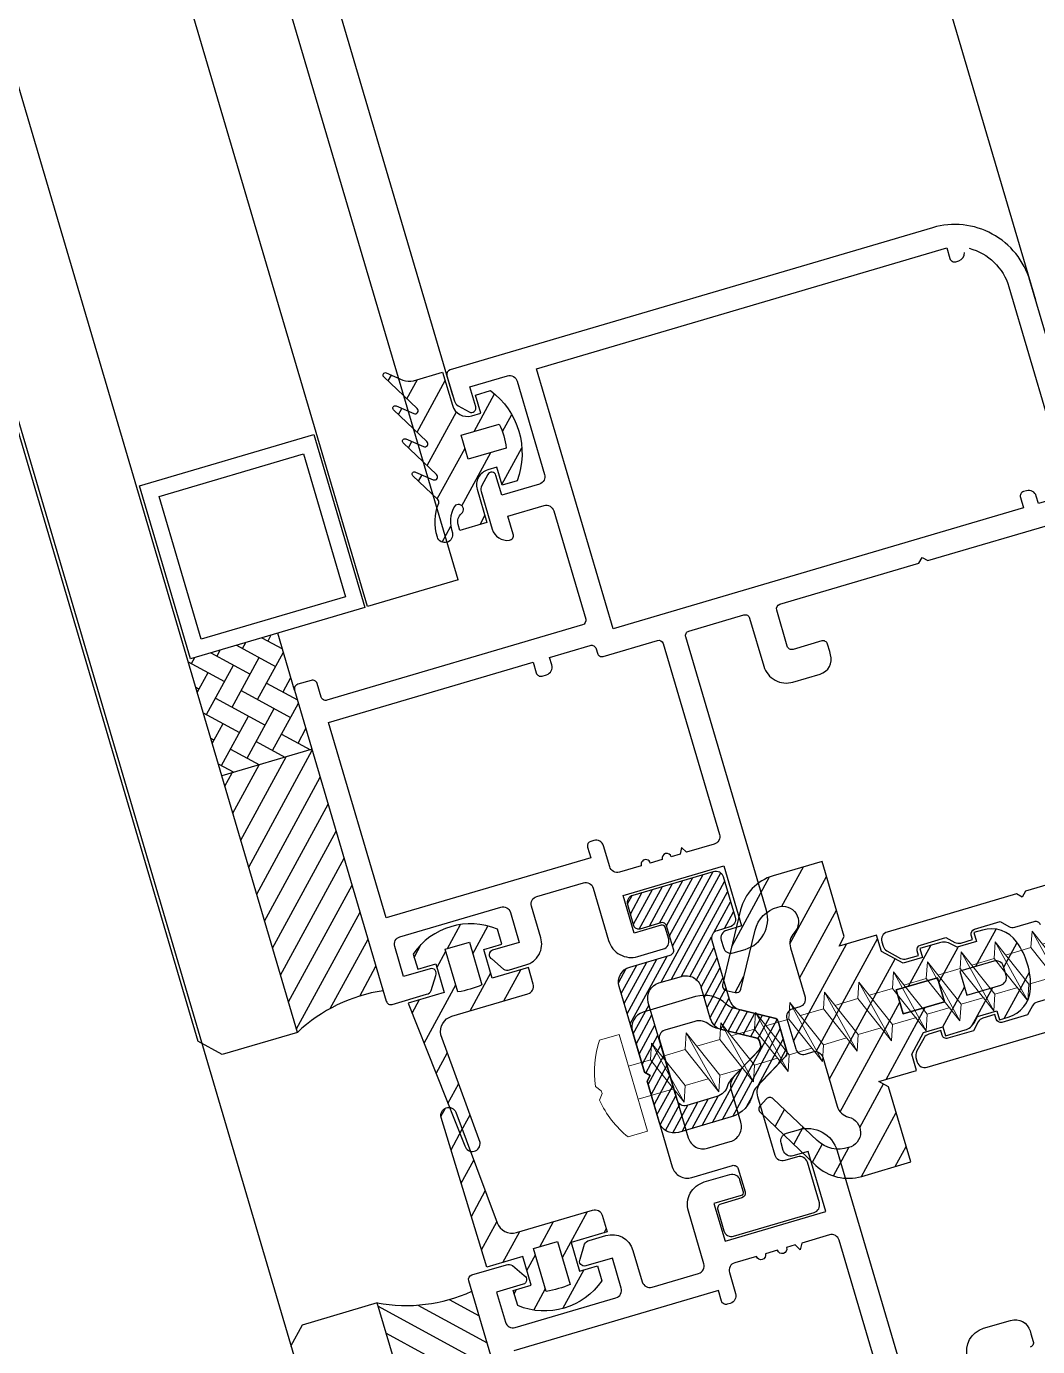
# Model space of a CAD drawing. Header units: millimetres. Extents: x 62878 to 70819, y -67946 to -61850.
# Drawn here: x 64417.92 to 64424.37, y -66450.21 to -66441.78 of the extents above; entities that cross this region are included whole.
import ezdxf

# ---------------------------------------------------------------- set-up
doc = ezdxf.new("R2010")
doc.units = ezdxf.units.MM
doc.layers.add('alan hesabı1', color=7, linetype='Continuous', plot=False)
doc.layers.add('DOGRAMA', color=171, linetype='Continuous', lineweight=0)
pattern_1 = [(61.42665841833924, (64464.53512139689, -66550.55615508177), (0.1394151397588898, -0.07592747398675415), [])]

# ---------------------------------------------------------------- blocks, each defined once
blk = doc.blocks.new('a2we')
at = {"lineweight": 5, "ltscale": 0.5}
for p, q in [((-196.0144480926461, -415.2868589025547), (-196.5925912144022, -417.2488821181558)), ((-196.0144480926461, -415.2868589025547), (-195.4639709594615, -417.7110762494052)), ((-197.5747968978259, -417.6063757508618), (-196.5747276986959, -417.2423803302317)), ((-194.1582851917165, -418.2620245979042), (-197.5747968978259, -417.6063757508618)), ((-195.1583543907882, -418.6260200186506), (-197.5747968978259, -417.6063757508618)), ((-196.8896500078097, -417.895480952812), (-197.0961171580722, -418.3448917148726)), ((-196.5747276986959, -417.2423803302317), (-194.1582851917165, -418.2620245979042)), ((-197.1143788935161, -419.7428166739272), (-197.1143788935161, -418.4283854465556)), ((-194.1582851917165, -418.2620245979042), (-195.1583543907882, -418.6260200186506)), ((-195.1583543907882, -418.6260200186506), (-194.9264251741961, -419.2953524503964)), ((-194.9154016761394, -420.634479622855), (-194.9154016761394, -419.3608343693425)), ((-198.1144480926461, -420.1068120946153), (-197.1143788935161, -419.7428166739268)), ((-194.9154016761721, -421.4039929561312), (-198.1144480926461, -420.1068120946153)), ((-193.9153324771005, -421.0399975355008), (-198.1144480926461, -420.1068120946153)), ((-197.1143788935161, -419.7428166739268), (-193.9153324771005, -421.0399975355008)), ((-197.1143788935161, -419.7428166739268), (-193.9153324771005, -421.0399975355008)), ((-197.1143788935161, -422.2969096404012), (-197.1143788935162, -420.512330007273)), ((-193.9153324771005, -421.0399975355008), (-194.9154016761721, -421.4039929561312)), ((-194.9154016761721, -423.1885725893157), (-194.9154016761721, -421.4039929561312)), ((-198.1144480926461, -422.6609050610894), (-197.1143788935161, -422.2969096404012)), ((-194.9154016761721, -423.9580859226053), (-198.1144480926461, -422.6609050610894)), ((-193.9153324771005, -423.594090501975), (-198.1144480926461, -422.6609050610894)), ((-197.1143788935161, -422.2969096404012), (-193.9153324771005, -423.594090501975)), ((-197.1143788935161, -422.2969096404012), (-193.9153324771005, -423.594090501975)), ((-197.1143788935161, -424.8510026068752), (-197.1143788935162, -423.0664229737469)), ((-193.9153324771005, -423.594090501975), (-194.9154016761721, -423.9580859226053)), ((-194.9154016761721, -425.7426655557898), (-194.9154016761721, -423.9580859226053)), ((-198.1144480926461, -425.2149980275636), (-197.1143788935161, -424.8510026068752)), ((-194.9154016761721, -426.5121788890793), (-198.1144480926461, -425.2149980275636)), ((-193.9153324771005, -426.1481834684492), (-198.1144480926461, -425.2149980275636)), ((-197.1143788935161, -424.8510026068752), (-193.9153324771005, -426.1481834684492)), ((-197.1143788935161, -424.8510026068752), (-193.9153324771005, -426.1481834684492)), ((-197.1143788935161, -427.3050955733496), (-197.1143788935162, -425.6205159402211)), ((-193.9153324771005, -426.1481834684492), (-194.9154016761721, -426.5121788890793)), ((-194.9154016761721, -428.1967585222638), (-194.9154016761721, -426.5121788890793)), ((-198.1144480926461, -427.669090994038), (-197.1143788935161, -427.3050955733496)), ((-194.9154016761721, -428.9662718555534), (-198.1144480926461, -427.669090994038)), ((-193.9153324771005, -428.6022764349236), (-198.1144480926461, -427.669090994038)), ((-197.1143788935161, -427.3050955733496), (-193.9153324771005, -428.6022764349236)), ((-197.1143788935161, -427.3050955733496), (-193.9153324771005, -428.6022764349236)), ((-197.1143788935161, -429.5591885398237), (-197.1143788935161, -428.0237477951896)), ((-193.9153324771005, -428.6022764349236), (-194.9154016761721, -428.9662718555534)), ((-198.1144480926461, -429.9231839605702), (-197.1143788935161, -429.5591885398237)), ((-197.1143788935161, -429.5591885398237), (-193.9153324771005, -430.8563694013976)), ((-197.1143788935161, -429.5591885398237), (-193.9153324771005, -430.8563694013976)), ((-194.9154016761721, -430.450851488738), (-194.9154016761721, -428.9662718555534)), ((-194.9154016761721, -431.2203648220857), (-198.1144480926461, -429.9231839605702)), ((-193.9153324771005, -430.8563694013976), (-198.1144480926461, -429.9231839605702)), ((-197.1143788935161, -431.8132815063559), (-197.1143788935161, -430.2778407616635)), ((-193.9153324771005, -430.8563694013976), (-194.9154016761721, -431.2203648220857)), ((-194.9154016761721, -432.7049444552304), (-194.9154016761721, -431.2203648220857)), ((-198.1144480926461, -432.177276926986), (-197.1143788935161, -431.8132815063559)), ((-194.9154016761721, -433.4744577885599), (-198.1144480926461, -432.177276926986)), ((-193.9153324771005, -433.1104623678716), (-198.1144480926461, -432.177276926986)), ((-197.1143788935161, -431.8132815063559), (-193.9153324771005, -433.1104623678716)), ((-197.1143788935161, -431.8132815063559), (-193.9153324771005, -433.1104623678716)), ((-197.1143788935161, -434.0673744728301), (-197.1143788935161, -432.5319337281958)), ((-193.9153324771005, -433.1104623678716), (-194.9154016761721, -433.4744577885599)), ((-194.9154016761721, -434.9590374217446), (-194.9154016761721, -433.4744577885599)), ((-198.1144480926461, -434.4313698935184), (-197.1143788935161, -434.0673744728301)), ((-194.9154016761721, -435.7285507550341), (-198.1144480926461, -434.4313698935184)), ((-193.9153324771005, -435.364555334404), (-198.1144480926461, -434.4313698935184)), ((-197.1143788935161, -434.0673744728301), (-193.9153324771005, -435.364555334404)), ((-197.1143788935161, -434.0673744728301), (-193.9153324771005, -435.364555334404)), ((-197.1143788935161, -436.3642339800811), (-197.1143788935161, -434.7860266946118)), ((-193.9153324771005, -435.364555334404), (-194.9154016761721, -435.7285507550341)), ((-198.1144480926461, -436.7282294008277), (-197.1143788935161, -436.3642339800811)), ((-197.1143788935161, -436.3642339800811), (-193.9153324771005, -437.6614148416551)), ((-197.1143788935161, -436.3642339800811), (-193.9153324771005, -437.6614148416551)), ((-194.9154016761721, -437.2558969289955), (-194.9154016761721, -435.7285507550341)), ((-194.9154016761721, -438.0254102623434), (-198.1144480926461, -436.7282294008277)), ((-193.9153324771005, -437.6614148416551), (-198.1144480926461, -436.7282294008277)), ((-197.1143788935161, -438.6610934873901), (-197.1143788935161, -437.1337473134849)), ((-193.9153324771005, -437.6614148416551), (-194.9154016761721, -438.0254102623434)), ((-194.9154016761721, -439.5527564362646), (-194.9154016761721, -438.0254102623434)), ((-198.1144480926461, -439.0250889080787), (-197.1143788935161, -438.6610934873901)), ((-197.1143788935161, -438.6610934873901), (-193.9153324771005, -439.9582743489061)), ((-197.1143788935161, -438.6610934873901), (-193.9153324771005, -439.9582743489061)), ((-194.9154016761721, -440.3222697695944), (-198.1144480926461, -439.0250889080787)), ((-193.9153324771005, -439.9582743489061), (-198.1144480926461, -439.0250889080787)), ((-197.1143788935161, -440.9579529946993), (-197.1143788935161, -439.430606820736)), ((-193.9153324771005, -439.9582743489061), (-194.9154016761721, -440.3222697695944)), ((-194.9154016761721, -441.849615943574), (-194.9154016761721, -440.3222697695944)), ((-198.1144480926461, -441.3219484153295), (-197.1143788935161, -440.9579529946993)), ((-194.9154016761721, -442.6191292769035), (-198.1144480926461, -441.3219484153295)), ((-193.9153324771005, -442.2551338562151), (-198.1144480926461, -441.3219484153295)), ((-197.1143788935161, -440.9579529946993), (-193.9153324771005, -442.2551338562151)), ((-197.1143788935161, -443.2537258831643), (-197.1143788935161, -441.7274663280053)), ((-193.9153324771005, -442.2551338562151), (-194.9154016761721, -442.6191292769035)), ((-194.9154016761721, -444.1453888320787), (-194.9154016761721, -442.6191292769035)), ((-198.1144480926461, -443.6177213039109), (-197.1143788935161, -443.2537258831643)), ((-194.9154016761721, -444.9149021654266), (-198.1144480926461, -443.6177213039109)), ((-193.9153324771005, -444.5509067447383), (-198.1144480926461, -443.6177213039109)), ((-197.1143788935161, -443.2537258831643), (-193.9153324771005, -444.5509067447383)), ((-197.1143788935161, -445.5538642814245), (-197.1143788935161, -444.0232392165685)), ((-193.9153324771005, -444.5509067447383), (-194.9154016761721, -444.9149021654266)), ((-198.1144480926461, -445.9178597020545), (-197.1143788935161, -445.5538642814245)), ((-197.1143788935161, -445.5538642814245), (-193.9153324771005, -446.8510451429402)), ((-197.1143788935161, -445.5538642814245), (-193.9153324771005, -446.8510451429402)), ((-194.9154016761721, -446.4455272302989), (-194.9154016761721, -444.9149021654266)), ((-193.9153324771005, -446.8510451429402), (-198.1144480926461, -445.9178597020545)), ((-194.9154016761721, -447.2150405636282), (-198.1144480926461, -445.9178597020545)), ((-197.1143788935161, -447.8540026795677), (-197.1143788935161, -446.3233776147298)), ((-193.9153324771005, -446.8510451429402), (-194.9154016761721, -447.2150405636282)), ((-194.9154016761721, -448.7456656284821), (-194.9154016761721, -447.2150405636282)), ((-197.1143788935161, -447.8540026795677), (-198.1144480926461, -448.2179981003141)), ((-194.9154016761721, -449.5151789618299), (-198.1144480926461, -448.2179981003141)), ((-198.1144480926461, -448.2179981003141), (-193.9153324771005, -449.1511835411412)), ((-193.9153324771005, -449.1511835411412), (-197.1143788935161, -447.8540026795677)), ((-197.1143788935161, -450.1541410778275), (-197.1143788935161, -448.6235160129718)), ((-193.9153324770423, -449.1511835411412), (-194.9154016761721, -449.5151789618299)), ((-194.9154016761723, -451.0458040266858), (-194.9154016761721, -449.5151789618299)), ((-198.1144480926461, -450.5181364984577), (-197.1143788935161, -450.1541410778275)), ((-194.9154016761721, -451.8153173600317), (-198.1144480926461, -450.5181364984577)), ((-193.9153324770423, -451.4513219393434), (-198.1144480926461, -450.5181364984577)), ((-197.1143788935161, -450.1541410778275), (-193.9153324770423, -451.4513219393434)), ((-197.1143788935161, -453.2868589025547), (-197.1143788935162, -450.9236544111328)), ((-193.9153324770423, -451.4513219393434), (-194.9154016761721, -451.8153173600317)), ((-194.9154016761721, -453.2868589025547), (-194.9154016761721, -451.8153173600317)), ((-192.7980524524961, -453.2868589025547), (-199.230843732796, -453.2868589025547)), ((-199.230843732796, -454.5827171301502), (-199.230843732796, -453.2868589025547)), ((-192.7980524524961, -454.5827171301502), (-192.7980524524961, -453.2868589025547))]:
    blk.add_line(p, q, dxfattribs=at)
blk.add_lwpolyline([(-196.4690204826777, -455.6637351848848), (-196.1125089353335, -455.3998333582319), (-195.9163872499585, -455.3998333582319), (-195.5598757026143, -455.6637351848848)], dxfattribs=at)
for centre, radius, start, end in [((-196.9143788935627, -418.4283854465556), 0.2, 155.3251238657465, 180), ((-195.115401676151, -419.3608343693425), 0.2, 0, 19.11162363728389), ((-195.6603624057317, -449.5292358589606), 6.187568978619671, 234.757305859688, 262.4904896380407), ((-196.3685337795604, -449.5292358589606), 6.187568978619673, 277.5095103619591, 305.2426941403116)]:
    blk.add_arc(centre, radius, start, end, dxfattribs=at)

msp = doc.modelspace()

# ---------------------------------------------------------------- hatches: boundary and pattern name
at = {"layer": 'DOGRAMA', "lineweight": -2}
h = msp.add_hatch(dxfattribs=at)
h.set_pattern_fill('ANSI31', color=256, scale=0.05, angle=433.5057849383392, style=0)
h.set_pattern_definition(pattern_1)
edge = h.paths.add_edge_path(flags=16)
edge.add_arc((64420.58119141537, -66444.51055799631), 0.3999999999792903, 4.889699403327199, 27.963617469064616, ccw=False)
edge.add_line((64420.97973566986, -66444.47646287653), (64420.73809998767, -66444.54770230826))
edge.add_line((64420.73809998767, -66444.54770230826), (64420.69285394401, -66444.39423310767))
edge.add_line((64420.69285394401, -66444.39423310767), (64420.93448962611, -66444.32299367596))
edge = h.paths.add_edge_path()
edge.add_arc((64420.58119141529, -66444.5105579962), 0.5000000000180435, -20.443239229265885, 53.29655606261082, ccw=False)
edge.add_line((64421.04970074872, -66444.68519763806), (64420.95378249835, -66444.71347641537))
edge.add_line((64420.95378249835, -66444.71347641537), (64420.91984796557, -66444.59837451488))
edge.add_line((64420.91984796557, -66444.59837451488), (64420.86229701537, -66444.6153417813))
edge.add_arc((64420.89057579269, -66444.7112600317), 0.1000000000350458, 106.4266584177149, 196.426658416074)
edge.add_line((64420.7946575423, -66444.73953880902), (64420.85687085242, -66444.95055895978))
edge.add_line((64420.85687085242, -66444.95055895978), (64420.68421800172, -66445.00146075898))
edge.add_line((64420.68421800172, -66445.00146075898), (64420.67305371167, -66444.96359281453))
edge.add_arc((64420.73540057441, -66444.94521160935), 0.06499999997225303, 128.0173228432025, 196.4266583596346, ccw=False)
edge.add_arc((64420.6752336838, -66444.86824947484), 0.03268943074720526, 308.0173229192956, 501.8569375627731)
edge.add_arc((64420.82296861201, -66444.94614790946), 0.1992591642714621, 150.5104368773758, 200.7763440363119)
edge.add_arc((64420.58832369729, -66445.02970331658), 0.05002797727217808, -162.60118296364044, 14.912053347696201, ccw=False)
edge.add_arc((64420.84918867864, -66444.94814546054), 0.3233450412891879, 158.0409955288315, 197.3673056832345, ccw=False)
edge.add_arc((64420.53075275334, -66444.8197539545), 0.01999999995611421, 338.0409955216219, 406.4266583975576)
edge.add_line((64420.54453840388, -66444.8052641016), (64420.38512225135, -66444.65359552483))
edge.add_arc((64420.3954614893, -66444.64272813512), 0.01500000001001836, 66.42665839483561, 226.4266583543515, ccw=False)
edge.add_line((64420.40146032871, -66444.62897990156), (64420.51430914791, -66444.6782198232))
edge.add_arc((64420.52230760044, -66444.65988884514), 0.01999999998286092, 246.4266584044472, 406.4266584233569)
edge.add_line((64420.53609325102, -66444.64539899219), (64420.32290894129, -66444.44257537404))
edge.add_arc((64420.33324817922, -66444.43170798433), 0.01500000000500317, 66.42665839483561, 226.4266583744867, ccw=False)
edge.add_line((64420.33924701863, -66444.41795975078), (64420.45209583782, -66444.4671996724))
edge.add_arc((64420.46009429036, -66444.44886869434), 0.01999999999910828, 246.4266584020146, 406.4266583946219)
edge.add_line((64420.47387994093, -66444.4343788414), (64420.26069563116, -66444.23155522323))
edge.add_arc((64420.27103486912, -66444.22068783351), 0.0150000000255763, 66.4266583406465, 226.4266583725296, ccw=False)
edge.add_line((64420.27703370855, -66444.20693959994), (64420.38988252774, -66444.25617952156))
edge.add_arc((64420.39788098028, -66444.2378485435), 0.01999999998868056, 246.426658366238, 406.4266583809883)
edge.add_line((64420.41166663085, -66444.22335869058), (64420.1984823211, -66444.02053507241))
edge.add_arc((64420.20882155901, -66444.00966768271), 0.01499999998494241, 66.42665842355183, 226.4266584550274, ccw=False)
edge.add_line((64420.2148203984, -66443.99591944917), (64420.32011145148, -66444.04186165075))
edge.add_arc((64420.36010371413, -66443.95020676038), 0.1000000000105772, 246.4266584239672, 286.4266584224305)
edge.add_line((64420.38838249146, -66444.04612501075), (64420.57408307923, -66443.99137645612))
edge.add_line((64420.57408307923, -66443.99137645612), (64420.6362963893, -66444.20239660692))
edge.add_arc((64420.73221463968, -66444.17411782959), 0.1000000000091874, 196.4266584264292, 286.4266584304278)
edge.add_line((64420.76049341702, -66444.27003607996), (64420.81804436723, -66444.2530688136))
edge.add_line((64420.81804436723, -66444.2530688136), (64420.78410983444, -66444.13796691316))
edge.add_line((64420.78410983444, -66444.13796691316), (64420.88002808483, -66444.10968813582))
h = msp.add_hatch(dxfattribs=at)
h.set_pattern_fill('AR-HBONE', color=256, scale=0.03, angle=433.5057849383392, style=0)
h.set_pattern_definition([(331.4266584183393, (64452.71199660016, -66431.5694764796), (0.1627786686581245, 0.04799067648917342), [0.359999999999998, -0.1199999999999995]), (61.42665841833924, (64452.81738127271, -66431.6268704757), (0.1627786686581245, 0.04799067648917342), [0.3599999999999978, -0.1199999999999994])])
h.paths.add_polyline_path([(64419.59281402219, -66445.8966352411), (64419.52211707892, -66445.65683961519), (64418.9466075767, -66445.82651227908), (64419.16533765053, -66446.56841868296), (64419.74084715271, -66446.39874601908)])
h = msp.add_hatch(dxfattribs=at)
h.set_pattern_fill('ANSI31', color=256, scale=0.03999999999999999, angle=433.5057849383392, style=0)
h.set_pattern_definition([(61.42665841833924, (64470.27571319197, -66570.02755990632), (0.1115321118071118, -0.06074197918940329), [])])
h.paths.add_polyline_path([(64419.79266672185, -66446.67175790778, 0.4142135623420975), (64419.82682090445, -66446.69035876289), (64420.19515197899, -66447.93969397392, 0.1532309010706403), (64419.64792125412, -66448.20528488817), (64419.24353473855, -66446.83365390793)])
h.paths.add_polyline_path([(64419.74084715271, -66446.39874601908), (64419.81126757692, -66446.6376037252, 0.4142135623575963), (64419.79266672185, -66446.67175790778), (64419.24353473855, -66446.83365390793), (64419.16533765053, -66446.56841868296)])
h = msp.add_hatch(dxfattribs=at)
h.set_pattern_fill('ANSI31', color=256, scale=0.05, angle=433.5057849383392, style=0)
h.set_pattern_definition(pattern_1)
edge = h.paths.add_edge_path(flags=16)
edge.add_arc((64424.12172507431, -66447.85588629241), 0.04999999997954169, 286.4266584175079, 376.4266584231474)
edge.add_line((64424.16968419948, -66447.84174690375), (64424.15271693309, -66447.78419595351))
edge.add_arc((64424.1047578079, -66447.79833534219), 0.05000000000665127, 16.42665843442645, 106.4266584447816)
edge.add_line((64424.09061841922, -66447.75037621701), (64423.87480235593, -66447.81400346597))
edge.add_line((64423.87480235593, -66447.81400346597), (64423.92004839963, -66447.96747266655))
edge.add_line((64423.92004839963, -66447.96747266655), (64424.13586446296, -66447.90384541758))
h.paths.add_polyline_path([(64423.77617102408, -66448.00989083253), (64423.73092498036, -66447.85642163195), (64423.46714979185, -66447.93418826957), (64423.51239583559, -66448.08765747015)], flags=16)
edge = h.paths.add_edge_path()
edge.add_arc((64424.07465399885, -66447.74465732925), 0.2000000000096689, 35.86043953438105, 106.4266584132543)
edge.add_line((64424.01809644423, -66447.5528208285), (64423.96409021162, -66447.56874303534))
edge.add_line((64423.96409021162, -66447.56874303534), (64423.98105747802, -66447.62629398558))
edge.add_line((64423.98105747802, -66447.62629398558), (64423.85800944955, -66447.66257120899))
edge.add_line((64423.85800944955, -66447.66257120899), (64423.81986770011, -66447.64179866813))
edge.add_arc((64423.77203937007, -66447.72961922857), 0.09999999995074998, 61.42665842285466, 106.426658427863)
edge.add_line((64423.74376059275, -66447.63370097826), (64423.61878451033, -66447.6705466337))
edge.add_line((64423.61878451033, -66447.6705466337), (64423.63575177674, -66447.72809758392))
edge.add_line((64423.63575177674, -66447.72809758392), (64423.51270374822, -66447.76437480732))
edge.add_line((64423.51270374822, -66447.76437480732), (64423.37395613369, -66447.68881087708))
edge.add_line((64423.37395613369, -66447.68881087708), (64423.34333466573, -66447.58494649867))
edge.add_line((64423.34333466573, -66447.58494649867), (64423.1035390398, -66447.65564344195))
edge.add_line((64423.1035390398, -66447.65564344195), (64423.13735877633, -66447.59354492814))
edge.add_line((64423.13735877633, -66447.59354492814), (64422.99596488976, -66447.1139536763))
edge.add_line((64422.99596488976, -66447.1139536763), (64422.68251137165, -66447.20636656125))
edge.add_arc((64422.76734770362, -66447.49412131232), 0.2999999999754007, 106.4266584221225, 166.4266584233926)
edge.add_line((64422.47572661314, -66447.42371435543), (64422.36042768429, -66447.90127510835))
edge.add_arc((64422.38958979334, -66447.908315804), 0.02999999999251954, 166.4266584952645, 256.4266584985259)
edge.add_line((64422.38254909769, -66447.93747791306), (64422.44087331577, -66447.95155930448))
edge.add_arc((64422.44791401144, -66447.92239719542), 0.03000000000471506, 256.426658458002, 346.4266584412328)
edge.add_line((64422.47707612049, -66447.9294378911), (64422.567985364, -66447.55289764726))
edge.add_arc((64422.76239942433, -66447.5998356185), 0.1999999999894086, 104.507061083933, 166.4266584279342, ccw=False)
edge.add_arc((64422.74508979613, -66447.50068342546), 0.1000000000126574, -43.57334158209659, 109.14150601166779, ccw=False)
edge.add_arc((64422.88998832559, -66447.63853993114), 0.09999999997561247, 136.4266584274046, 196.4266584299658)
edge.add_line((64422.79407007524, -66447.66681870847), (64422.88648368275, -66447.9802746773))
edge.add_arc((64422.83852455755, -66447.99441406594), 0.0500000000082639, -73.5733416126335, 16.42665838172701, ccw=False)
edge.add_line((64422.85266394619, -66448.04237319114), (64422.80471907947, -66448.0565083761))
edge.add_arc((64422.81885846813, -66448.1044675013), 0.05000000001157269, 106.4266584240714, 196.426658416074)
edge.add_line((64422.77089934294, -66448.11860688996), (64422.82745689758, -66448.31044339068))
edge.add_arc((64422.87541602276, -66448.29630400203), 0.04999999999555719, 196.4266584207896, 286.4266584207896)
edge.add_line((64422.88955541142, -66448.3442631272), (64422.93750027815, -66448.33012794226))
edge.add_arc((64422.95163966681, -66448.37808706742), 0.04999999998365681, 16.426658446215413, 106.4266584335025, ccw=False)
edge.add_line((64422.99959879196, -66448.36394767875), (64423.09201239949, -66448.6774036476))
edge.add_arc((64423.18793064986, -66448.64912487025), 0.1000000000133025, 196.4266584344264, 256.4266584384849)
edge.add_arc((64423.14099267857, -66448.84353893058), 0.09999999999775594, -76.28818920371339, 76.42665839404759, ccw=False)
edge.add_arc((64423.10174475211, -66448.75085462301), 0.1999999999171966, 226.4266584128903, 288.34625575587086, ccw=False)
edge.add_line((64422.96388824646, -66448.89575315239), (64422.68324945144, -66448.62875331614))
edge.add_arc((64422.66257097561, -66448.65048809556), 0.02999999998544276, 46.42665846411646, 136.4266584741841)
edge.add_line((64422.64083619619, -66448.62980961974), (64422.59947924445, -66448.67327917858))
edge.add_arc((64422.62121402386, -66448.69395765441), 0.02999999997464382, 136.426658425314, 226.426658414757)
edge.add_line((64422.60053554801, -66448.71569243382), (64422.9564658275, -66449.05432461166))
edge.add_arc((64423.16325058605, -66448.8369768175), 0.2999999999867635, 226.4266584133589, 286.4266584138862)
edge.add_line((64423.24808691798, -66449.1247315686), (64423.56154043609, -66449.03231868362))
edge.add_line((64423.56154043609, -66449.03231868362), (64423.42014654948, -66448.5527274318))
edge.add_line((64423.42014654948, -66448.5527274318), (64423.35804803565, -66448.51890769525))
edge.add_line((64423.35804803565, -66448.51890769525), (64423.59784366158, -66448.44821075197))
edge.add_line((64423.59784366158, -66448.44821075197), (64423.56722219366, -66448.34434637356))
edge.add_line((64423.56722219366, -66448.34434637356), (64423.64278612391, -66448.20559875901))
edge.add_line((64423.64278612391, -66448.20559875901), (64423.76583415234, -66448.16932153562))
edge.add_line((64423.76583415234, -66448.16932153562), (64423.78280141875, -66448.22687248584))
edge.add_line((64423.78280141875, -66448.22687248584), (64423.9077775012, -66448.19002683036))
edge.add_arc((64423.87949872391, -66448.09410858003), 0.09999999995496829, 286.4266584095105, 331.4266584098775)
edge.add_line((64423.96731928434, -66448.14193691009), (64423.98809182522, -66448.10379516067))
edge.add_line((64423.98809182522, -66448.10379516067), (64424.11113985365, -66448.06751793728))
edge.add_line((64424.11113985365, -66448.06751793728), (64424.12810712006, -66448.12506888749))
edge.add_line((64424.12810712006, -66448.12506888749), (64424.18211335264, -66448.10914668061))
edge.add_arc((64424.12555579804, -66447.91731017982), 0.2000000000417307, 286.4266584048985, 356.9928772871606)
edge.add_arc((64423.85542827094, -66447.90311972289), 0.4704999999658048, 356.9928773097012, 395.8604395436483)
at = {"layer": 'DOGRAMA', "lineweight": -2, "ltscale": 5}
h = msp.add_hatch(dxfattribs=at)
h.set_pattern_fill('ANSI31', color=256, scale=0.015, angle=433.5057849383392, style=0)
h.set_pattern_definition([(61.42665841833924, (64464.53512139689, -66550.55615508177), (0.04182454192766689, -0.02277824219602622), [])])
edge = h.paths.add_edge_path(flags=16)
edge.add_line((64422.59517743487, -66448.2605218525), (64422.60289107467, -66448.28668560153))
edge.add_arc((64422.57411559955, -66448.2951692347), 0.03000000000027046, -43.573341635091595, 16.42665836118681, ccw=False)
edge.add_line((64422.59585037895, -66448.31584771058), (64422.41638990903, -66448.50447542935))
edge.add_arc((64422.48883917375, -66448.57340368217), 0.09999999997561247, 136.4266584274046, 164.2856165380621)
edge.add_arc((64422.29631441679, -66448.51923526009), 0.1000000000073851, 286.4266584224305, 344.28561653455245, ccw=False)
edge.add_line((64422.32459319411, -66448.61515351046), (64422.13257228684, -66448.67176543215))
edge.add_arc((64422.11843289819, -66448.62380630698), 0.04999999999144209, 196.4266584024372, 286.426658404795, ccw=False)
edge.add_line((64422.070473773, -66448.63794569562), (64421.88666172041, -66448.01447706824))
edge.add_arc((64421.98257997078, -66447.9861982909), 0.1000000000091874, 106.42665842642921, 196.4266584264291, ccw=False)
edge.add_line((64421.95430119345, -66447.89028004053), (64422.09836297558, -66447.84780750751))
edge.add_arc((64422.1266417529, -66447.94372575788), 0.1000000000071299, 16.426658418431828, 106.4266584224305, ccw=False)
edge.add_line((64422.22256000328, -66447.91544698057), (64422.28231186317, -66448.11811818492))
edge.add_arc((64422.37823011354, -66448.08983940764), 0.09999999999684211, 196.4266584024372, 256.4266584021523)
edge.add_line((64422.35476112788, -66448.18704643779), (64422.57344265543, -66448.23984337666))
edge.add_arc((64422.56640195976, -66448.26900548572), 0.03000000000300747, 16.426658471747317, 76.42665847150988, ccw=False)
edge = h.paths.add_edge_path()
edge.add_line((64422.04746117644, -66447.67515465687), (64422.0036290716, -66447.5264813688))
edge.add_arc((64421.97485359648, -66447.53496500198), 0.03000000000438556, 16.42665838784449, 106.4266583878445)
edge.add_line((64421.9663699633, -66447.50618952686), (64421.83208441275, -66447.54577981513))
edge.add_arc((64421.8236007796, -66447.51700434004), 0.02999999996823947, 196.4266583502476, 286.42665835024764, ccw=False)
edge.add_line((64421.79482530451, -66447.5254879732), (64421.75523501619, -66447.3912024227))
edge.add_arc((64421.80319414143, -66447.37706303407), 0.05000000005013773, 106.42665836993811, 196.4266583675803, ccw=False)
edge.add_line((64421.7890547528, -66447.32910390884), (64422.3022173922, -66447.17781245017))
edge.add_arc((64422.31635678087, -66447.2257715754), 0.05000000003948857, 16.426658404285092, 106.4266584146402, ccw=False)
edge.add_line((64422.3643159061, -66447.21163218674), (64422.44066860481, -66447.47061146276))
edge.add_arc((64422.39270947965, -66447.48475085139), 0.04999999997336904, -73.57334160320232, 16.42665839351588, ccw=False)
edge.add_line((64422.40684886828, -66447.53270997657), (64422.32531835546, -66447.55674693728))
edge.add_arc((64422.33945774412, -66447.60470606243), 0.04999999996969886, 106.4266584382181, 196.4266584438575)
edge.add_line((64422.29149861896, -66447.6188454511), (64422.40169909917, -66447.99263237747))
edge.add_arc((64422.49761734951, -66447.96435360015), 0.09999999997017747, 196.4266584243263, 256.4266584245099)
edge.add_line((64422.47414836389, -66448.06156063029), (64422.69282989144, -66448.11435756921))
edge.add_arc((64422.68578919578, -66448.14351967825), 0.0299999999854468, 16.426658483536073, 76.4266584920033, ccw=False)
edge.add_line((64422.71456467087, -66448.13503604503), (64422.77125858975, -66448.32733507706))
edge.add_arc((64422.74248311463, -66448.33581871029), 0.03000000001673088, -43.57334152777298, 16.426658467817617, ccw=False)
edge.add_line((64422.76421789408, -66448.35649718613), (64422.57817463857, -66448.55204395411))
edge.add_arc((64422.65062390321, -66448.62097220695), 0.09999999992765769, 136.4266583897556, 166.9153301023484)
edge.add_arc((64422.35841293062, -66448.55305499664), 0.1999999999980411, 286.4266584327856, 346.9153301452147, ccw=False)
edge.add_line((64422.4149704853, -66448.74489149735), (64422.07907220242, -66448.84392158502))
edge.add_arc((64422.05079342511, -66448.74800333464), 0.1000000000149152, 196.4266584080767, 286.4266584080767, ccw=False)
edge.add_line((64421.95487517473, -66448.77628211194), (64421.878522476, -66448.51730283597))
edge.add_line((64421.878522476, -66448.51730283597), (64421.89881431792, -66448.48004372767))
edge.add_line((64421.89881431792, -66448.48004372767), (64421.86155520959, -66448.45975188573))
edge.add_line((64421.86155520959, -66448.45975188573), (64421.70036617888, -66447.91301785865))
edge.add_arc((64421.79628442926, -66447.88473908132), 0.1000000000091874, 106.42665842642921, 196.4266584264291, ccw=False)
edge.add_line((64421.76800565192, -66447.78882083095), (64422.02716933449, -66447.71241376516))
edge.add_arc((64422.01868570133, -66447.68363829004), 0.03000000000027046, 286.4266583611868, 376.4266583611868)
at = {"layer": 'DOGRAMA', "lineweight": -2}
h = msp.add_hatch(dxfattribs=at)
h.set_pattern_fill('ANSI31', color=256, scale=0.05, angle=433.5057849383392, style=0)
h.set_pattern_definition(pattern_1)
edge = h.paths.add_edge_path(flags=16)
edge.add_arc((64420.56094268479, -66447.28853443847), 0.668251399286252, 279.5509792034934, 293.30233763371655, ccw=False)
edge.add_line((64420.6718223603, -66447.94752277691), (64420.59117295536, -66447.6739695845))
edge.add_line((64420.59117295536, -66447.6739695845), (64420.74464215599, -66447.6287235408))
edge.add_line((64420.74464215599, -66447.6287235408), (64420.8252915609, -66447.9022767332))
edge = h.paths.add_edge_path()
edge.add_line((64421.15223289524, -66447.89731332073), (64421.12112624019, -66447.79180324533))
edge.add_line((64421.12112624019, -66447.79180324533), (64420.89092243929, -66447.8596723109))
edge.add_line((64420.89092243929, -66447.8596723109), (64420.8371927624, -66447.6774276352))
edge.add_line((64420.8371927624, -66447.6774276352), (64420.95229466286, -66447.64349310243))
edge.add_line((64420.95229466286, -66447.64349310243), (64420.92401588556, -66447.54757485203))
edge.add_arc((64420.75215820295, -66447.95479584478), 0.442000000013453, 67.11901030265365, 145.7343065346807)
edge.add_line((64420.38687368349, -66447.705936005), (64420.4151524608, -66447.80185425538))
edge.add_line((64420.4151524608, -66447.80185425538), (64420.53025436124, -66447.76791972264))
edge.add_line((64420.53025436124, -66447.76791972264), (64420.58398403816, -66447.95016439831))
edge.add_line((64420.58398403816, -66447.95016439831), (64420.35378023726, -66448.01803346389))
edge.add_line((64420.35378023726, -66448.01803346389), (64420.71582745963, -66448.92989348147))
edge.add_arc((64420.76378658482, -66448.91575409283), 0.04999999999842106, 196.4266584024372, 369.7168216268329)
edge.add_line((64420.81306928278, -66448.90731515444), (64420.56380066436, -66448.22067869267))
edge.add_arc((64420.66129548015, -66448.19843547138), 0.09999999998853445, 106.42665840879371, 192.8519288433301, ccw=False)
edge.add_line((64420.63301670285, -66448.10251722102), (64421.11841315871, -66447.95941183458))
edge.add_arc((64421.10427377005, -66447.91145270939), 0.05000000001157269, 286.4266584240714, 376.4266584160741)
h = msp.add_hatch(dxfattribs=at)
h.set_pattern_fill('ANSI31', color=256, scale=0.05, angle=433.5057849383392, style=0)
h.set_pattern_definition(pattern_1)
edge = h.paths.add_edge_path(flags=16)
edge.add_arc((64421.1245071279, -66449.20007802302), 0.6682513991735761, 279.5509792063799, 293.3023376365191, ccw=False)
edge.add_line((64421.23538680343, -66449.85906636134), (64421.15473739854, -66449.58551316895))
edge.add_line((64421.15473739854, -66449.58551316895), (64421.3082065991, -66449.54026712522))
edge.add_line((64421.3082065991, -66449.54026712522), (64421.388856004, -66449.81382031763))
edge = h.paths.add_edge_path()
edge.add_line((64421.59252197843, -66449.37304043752), (64421.62362863348, -66449.47855051291))
edge.add_line((64421.62362863348, -66449.47855051291), (64421.3934248326, -66449.54641957847))
edge.add_line((64421.3934248326, -66449.54641957847), (64421.44715450946, -66449.72866425417))
edge.add_line((64421.44715450946, -66449.72866425417), (64421.56225640994, -66449.69472972142))
edge.add_line((64421.56225640994, -66449.69472972142), (64421.59053518724, -66449.79064797175))
edge.add_arc((64421.22525066781, -66449.541788132), 0.4419999999766817, 247.1190103037937, 325.73430653620545, ccw=False)
edge.add_line((64421.05339298522, -66449.94900912473), (64421.02511420787, -66449.85309087439))
edge.add_line((64421.02511420787, -66449.85309087439), (64421.14021610829, -66449.81915634159))
edge.add_line((64421.14021610829, -66449.81915634159), (64421.08648643141, -66449.63691166589))
edge.add_line((64421.08648643141, -66449.63691166589), (64420.85628263055, -66449.70478073144))
edge.add_line((64420.85628263055, -66449.70478073144), (64420.56501137903, -66448.74867572747))
edge.add_arc((64420.61297050421, -66448.73453633882), 0.04999999999555719, 23.136495239011083, 196.4266584207896, ccw=False)
edge.add_line((64420.65894907456, -66448.7148901924), (64420.92277979786, -66449.42061212777))
edge.add_arc((64421.01674823139, -66449.38640783702), 0.1000000000282405, 200.0013879937064, 286.4266584320687)
edge.add_line((64421.04502700874, -66449.48232608741), (64421.5304234646, -66449.33922070097))
edge.add_arc((64421.54456285324, -66449.38717982615), 0.04999999998938454, 16.426658384084817, 106.4266583967977, ccw=False)
h = msp.add_hatch(dxfattribs=at)
h.set_pattern_fill('ANSI31', color=256, scale=0.03999999999999999, angle=433.5057849383392, style=0)
h.set_pattern_definition([(331.4266584183393, (64396.60004452052, -66320.12845165866), (0.06074197918940329, 0.1115321118071118), [])])
h.paths.add_polyline_path([(64421.11045774479, -66451.14154837492, -0.4142135623420975), (64421.12905859987, -66451.1073941923), (64420.76072752531, -66449.85805898126, -0.1532309010706403), (64420.15693924581, -66449.9318133948), (64420.56132576147, -66451.30344437502)])
h.paths.add_polyline_path([(64421.2150323516, -66451.39900693613), (64421.14461192738, -66451.16014923001, -0.4142135623575963), (64421.11045774479, -66451.14154837492), (64420.56132576147, -66451.30344437502), (64420.63952284943, -66451.56867960001)])

# ---------------------------------------------------------------- linework, layer by layer
at = {"layer": 'alan hesabı1'}
msp.add_lwpolyline([(63724.95426861863, -65595.46300699344), (64131.54280300612, -65475.35181634451), (64132.28794008258, -65475.75773597493), (64579.09331549415, -66991.10609428944), (64176.60329802258, -67109.7100704219), (64175.12696321385, -67104.70251828383), (64170.38691273129, -67106.09998781179)], close=True, dxfattribs=at)
at = {"layer": 'DOGRAMA', "lineweight": -2}
for p, q in [((64419.64792125411, -66448.20528488817), (64391.44161959149, -66352.54664166435)), ((64390.88724823838, -66352.82542724167), (64419.01129500248, -66448.26115527366)), ((64424.35891554286, -66443.53286999704), (64397.9709060763, -66354.04076950334)), ((64420.6731360833, -66445.31749428737), (64393.86960786614, -66354.41620657043)), ((64420.09407514167, -66445.48821399255), (64393.2941116235, -66354.58592420266)), ((64420.63866272572, -66444.13968049193), (64394.51659164244, -66355.54948146791)), ((64420.6731360833, -66445.31749428739), (64420.09407514167, -66445.48821399255)), ((64419.62957643274, -66446.02132896657), (64419.52211707892, -66445.65683961519)), ((64419.7408471528, -66446.39874601907), (64419.16533765053, -66446.56841868296)), ((64419.7408471528, -66446.39874601907), (64419.16533765053, -66446.56841868296)), ((64419.16833000228, -66448.34667877476), (64419.01129500248, -66448.26115527366)), ((64419.64792125412, -66448.20528488817), (64419.16833000226, -66448.34667877473)), ((64420.15693924581, -66449.93181339478), (64419.67734799395, -66450.07320728137)), ((64448.36354776291, -66545.59124863504), (64420.15724610028, -66449.93260541123)), ((64419.67734799396, -66450.07320728134), (64419.60254611079, -66450.21055565406))]:
    msp.add_line(p, q, dxfattribs=at)
at = {"layer": 'DOGRAMA', "lineweight": -2, "ltscale": 0.5}
for points in [[(64424.96675930244, -66445.59462178925), (64424.32200317962, -66443.40768568088, 0.4142135623730951), (64423.70101804124, -66443.06948831562), (64420.62204220443, -66443.97723706746, 0.4142135623730951), (64420.6017503625, -66444.01449617576), (64420.64962350463, -66444.17687618182, 0.1991096956269791), (64420.67367207608, -66444.20664044243), (64420.74455131978, -66444.24524228973, 0.6680969080520953), (64420.7852048956, -66444.21240564597), (64420.74795891801, -66444.0860717184), (64420.98775454393, -66444.01537477509, -0.4142135623730951), (64421.04985305778, -66444.04919451162), (64421.22518147709, -66444.6438876639, -0.4142135623730951), (64421.1913617406, -66444.70598617775), (64420.95156611467, -66444.77668312103), (64420.91431730919, -66444.65033960163, 0.6680969080520438), (64420.8623522225, -66444.64480894526), (64420.82375037514, -66444.71568818895, 0.1989616347782854), (64420.81969772718, -66444.75374772317), (64420.89039749833, -66444.99355294091, 0.3728392455561729), (64421.00060130322, -66445.06424648622, 0.4568501953068724), (64421.02509093572, -66445.026070572), (64420.99115640294, -66444.91096867152), (64421.22136020377, -66444.843099606, -0.4142135623730951), (64421.2834587176, -66444.8769193425), (64421.4870659143, -66445.56753074515, -0.4142135623730951), (64421.46677407237, -66445.60478985346), (64419.83616381614, -66446.08552906783, -0.4142135623730951), (64419.79890470784, -66446.06523722592), (64419.77345380827, -66445.97891080061, 0.4142135623730951), (64419.73619469995, -66445.95861895866), (64419.64986827462, -66445.98406985826, 0.4142135623730951), (64419.62957643274, -66446.02132896657), (64420.21494712318, -66448.00683674916, 0.4142135623730951), (64420.25220623149, -66448.02712859107), (64420.47213718776, -66447.96228818256, 0.1989616347783402), (64420.50191104018, -66447.93823678323), (64420.53004741767, -66447.84222103732, 0.6680475602943508), (64420.49521200313, -66447.79910205789), (64420.32488996592, -66447.84931668275), (64420.26833241129, -66447.65748018204, -0.4142135623730951), (64420.30215214783, -66447.59538166819), (64420.94480442531, -66447.40591386019, -0.4142135623730951), (64421.00690293912, -66447.4397335967), (64421.06346049374, -66447.63157009744), (64420.89313845656, -66447.6817847223, 0.6680475602943992), (64420.88726616573, -66447.73690521486), (64420.96299966149, -66447.8022978728, 0.1991096956271691), (64421.0010496039, -66447.8063533487), (64421.10587865969, -66447.77544747297, 0.4142135623730951), (64421.20057392201, -66447.60157163421), (64421.14118848964, -66447.40014330845, -0.4142135623730951), (64421.17500822618, -66447.33804479458), (64421.47235480232, -66447.25038058493, -0.4142135623730951), (64421.53445331616, -66447.28420032145), (64421.63342903674, -66447.61991419771, 0.4142135623730951), (64421.81972457829, -66447.72137340733), (64421.9827856039, -66447.67329948586, 0.4142135623730951), (64422.0166053404, -66447.61120097202), (64421.99398231858, -66447.53446637176, 0.4142135623730951), (64421.96914291301, -66447.52093847712), (64421.7964900624, -66447.57184027629), (64421.72579311908, -66447.33204465035), (64422.36844539653, -66447.14257684237), (64422.48156050582, -66447.52624984381), (64422.38564225547, -66447.55452862113, 0.4142135623730951), (64422.35182251891, -66447.61662713498), (64422.36596190758, -66447.66458626017, 0.4142135623730951), (64422.42806042142, -66447.6984059967), (64422.50479502169, -66447.67578297484, 0.4142135623730951), (64422.6400739678, -66447.42738891946), (64422.12540022066, -66445.68167676279, -0.4142135623730951), (64422.14569206257, -66445.64441765448), (64422.49579367641, -66445.54120011728, -0.4142135623730951), (64422.53305278472, -66445.56149195919), (64422.62354487212, -66445.86843036037, 0.4142135623730951), (64422.80984041365, -66445.96988956993), (64422.98249326435, -66445.91898777078, 0.4142135623730951), (64423.05013273739, -66445.79479074311), (64423.04447698191, -66445.77560709302), (64423.03033759325, -66445.72764796785, 0.4142135623730951), (64422.99307848493, -66445.70735612593), (64422.81083380926, -66445.76108580282, -0.4142135623730951), (64422.77357470096, -66445.74079396091), (64422.70570563534, -66445.51059016002, -0.4142135623730951), (64422.7259974773, -66445.47333105175), (64423.61324129318, -66445.21175236156), (64423.6335331351, -66445.17449325326), (64423.67079224339, -66445.19478509515), (64424.55803605926, -66444.93320640501, -0.4142135623730951)], [(64423.93447774188, -66443.20105099694, -0.2621398995659221), (64424.18771762911, -66443.44727596913), (64424.56382536746, -66444.722988699, -0.4142135623730951), (64424.53000563089, -66444.78508721285), (64424.3765364303, -66444.83033325656), (64424.36239704167, -66444.78237413136, 0.4142135623730951), (64424.30029852782, -66444.74855439481), (64424.28111487775, -66444.7542101503, 0.4142135623730951), (64424.26082303581, -66444.79146925859), (64424.28061817995, -66444.85861203387), (64421.66204994489, -66445.63062265457), (64421.17282709733, -66443.97123692323), (64423.79139533235, -66443.1992263025), (64423.8111904765, -66443.26636907777, 0.4142135623730951), (64423.84844958481, -66443.28666091968), (64423.86763323483, -66443.28100516423, 0.3618128521052944), (64423.90322087441, -66443.22782850447)], [(64426.01945385095, -66446.79596861158), (64424.29292534434, -66447.30498660324), (64424.27263350241, -66447.34224571157), (64424.23537439413, -66447.32195386964), (64423.41047744097, -66447.56515135455, 0.4142135623730951), (64423.37665770447, -66447.62724986841), (64423.38494036659, -66447.6553436735, 0.1989123673795887), (64423.40898532671, -66447.68511456507), (64423.49680588718, -66447.73294289513, 0.1989123673797732), (64423.53485944089, -66447.7369917401), (64423.61091237116, -66447.71456968933), (64423.60242873798, -66447.68579421421, -0.4142135623730951), (64423.62272057989, -66447.64853510591), (64423.78578160553, -66447.60046118447), (64423.84211158851, -66447.6311392968, 0.1989123673797732), (64423.88016514222, -66447.63518814174), (64423.95621807249, -66447.61276609098), (64423.9477344393, -66447.58399061587, -0.4142135623729841), (64423.96802628122, -66447.54673150757), (64424.13108730684, -66447.49865758615), (64424.18741728982, -66447.52933569848, 0.1989123673797501), (64424.22547084353, -66447.53338454342), (64424.34948289899, -66447.49682310398, -0.4142135623729288), (64424.3867420073, -66447.51711494589)], [(64424.49087678557, -66447.97641435581), (64424.36686473012, -66448.01297579524, 0.1989123673796753), (64424.33709383856, -66448.0370207554), (64424.30641572618, -66448.09335073839), (64424.1433547006, -66448.14142465986, -0.4142135623736503), (64424.10609559226, -66448.1211328179), (64424.09761195906, -66448.09235734282), (64424.02155902881, -66448.1147793936, 0.1989123673797502), (64423.99178813719, -66448.13882435374), (64423.96111002487, -66448.19515433673), (64423.79804899927, -66448.24322825817, -0.4142135623732063), (64423.76078989094, -66448.22293641625), (64423.75230625773, -66448.19416094116), (64423.6762533275, -66448.21658299192, 0.1989123673796753), (64423.64648243586, -66448.24062795208), (64423.59865410579, -66448.32844851253, 0.1989123673797207), (64423.59460526088, -66448.36650206623), (64423.60288792298, -66448.39459587133, 0.4142135623730951), (64423.66498643685, -66448.42841560785), (64424.48988338999, -66448.18521812295)], [(64421.32630307169, -66451.77642398863), (64420.74093238124, -66449.79091620598, -0.4142135623730951), (64420.76122422315, -66449.75365709768), (64420.98115517943, -66449.68881668919, -0.1989616347783402), (64421.01921471365, -66449.69286933723), (64421.0949386176, -66449.75826482305, -0.6680475602943508), (64421.08906632676, -66449.8133853156), (64420.91874428959, -66449.86359994048), (64420.97530184425, -66450.05543644122, 0.4142135623730951), (64421.03740035801, -66450.08925617773), (64421.68005263553, -66449.89978836972, 0.4142135623730951), (64421.71387237205, -66449.83768985589), (64421.6573148174, -66449.64585335512), (64421.48699278023, -66449.69606798002, -0.6680475602943992), (64421.45215736565, -66449.65294900053), (64421.48030333498, -66449.55693042678, -0.1991096956271691), (64421.51006759559, -66449.53288185531), (64421.61489665141, -66449.5019759796, -0.4142135623730951), (64421.7887724902, -66449.59667124187), (64421.84815792256, -66449.79809956763, 0.4142135623730951), (64421.91025643638, -66449.83191930415), (64422.20760301252, -66449.74425509448, 0.4142135623730951), (64422.24142274904, -66449.68215658063), (64422.14244702846, -66449.34644270435, -0.4142135623730951), (64422.24390623802, -66449.16014716282), (64422.40696726363, -66449.1120732414, -0.4142135623730951), (64422.46906577748, -66449.14589297792), (64422.49168879934, -66449.22262757822, -0.4142135623730951), (64422.47816090476, -66449.24746698374), (64422.30550805406, -66449.29836878293), (64422.37620499737, -66449.53816440885), (64423.01885727481, -66449.3486966008), (64422.90574216555, -66448.96502359935), (64422.80982391518, -66448.99330237668, -0.4142135623730951), (64422.74772540131, -66448.95948264013), (64422.73358601267, -66448.91152351495, -0.4142135623730951), (64422.76740574922, -66448.84942500113), (64422.84414034952, -66448.82680197926, -0.4142135623730951), (64423.09253440489, -66448.96208092534), (64423.60720815202, -66450.70779308205, 0.4142135623730951)], [(64423.92436862869, -66450.28066987726, -0.4142135623730951), (64424.02582783823, -66450.09437433576), (64424.19848068893, -66450.04347253659, -0.4142135623730951), (64424.32267771658, -66450.11111200966), (64424.32833347205, -66450.13029565972), (64424.34247286068, -66450.17825478489, -0.4142135623730951), (64424.32218101879, -66450.21551389318)]]:
    msp.add_lwpolyline(points, format="xyb", dxfattribs=at)
at = {"layer": 'DOGRAMA', "lineweight": -2}
for points in [[(64420.88002808483, -66444.10968813582, -0.3333333333332296), (64421.04970074872, -66444.68519763806), (64420.95378249835, -66444.71347641537), (64420.91984796557, -66444.59837451488), (64420.86229701537, -66444.6153417813, 0.4142135623730951), (64420.7946575423, -66444.73953880902), (64420.85687085242, -66444.95055895978), (64420.68421800172, -66445.00146075898), (64420.67305371167, -66444.96359281453, -0.3076847592325949), (64420.69536709426, -66444.8940030118, 1.128701775595035), (64420.64952439298, -66444.84805959501, 0.2229122392588673), (64420.63666683058, -66445.0168293128, -0.9785310008372164), (64420.54058467496, -66445.0446627369, -0.1732976222504512), (64420.54930178631, -66444.82723281631, 0.3075716929246892), (64420.54453840388, -66444.8052641016), (64420.38512225135, -66444.65359552483, -0.8390996311771624), (64420.40146032871, -66444.62897990156), (64420.51430914791, -66444.6782198232, 0.8390996311772869), (64420.53609325102, -66444.64539899219), (64420.32290894129, -66444.44257537404, -0.8390996311771624), (64420.33924701863, -66444.41795975078), (64420.45209583782, -66444.4671996724, 0.839099631177325), (64420.47387994093, -66444.4343788414), (64420.26069563116, -66444.23155522323, -0.8390996311769768), (64420.27703370855, -66444.20693959994), (64420.38988252774, -66444.25617952156, 0.8390996311770358), (64420.41166663085, -66444.22335869058), (64420.1984823211, -66444.02053507241, -0.8390996311781366), (64420.2148203984, -66443.99591944917), (64420.32011145148, -66444.04186165075, 0.1763269807084491), (64420.38838249146, -66444.04612501075), (64420.57408307923, -66443.99137645612), (64420.6362963893, -66444.20239660692, 0.4142135623728453), (64420.76049341702, -66444.27003607996), (64420.81804436723, -66444.2530688136), (64420.78410983444, -66444.13796691316)], [(64420.93448962611, -66444.32299367596, -0.1010205144335734), (64420.97973566986, -66444.47646287653), (64420.73809998767, -66444.54770230826), (64420.69285394401, -66444.39423310767)], [(64420.93448962611, -66444.32299367596, -0.1010205144335734), (64420.97973566986, -66444.47646287653), (64420.73809998766, -66444.54770230828), (64420.69285394401, -66444.39423310767)], [(64424.2367432617, -66447.62749474618, 0.3180171180317411), (64424.01809644423, -66447.5528208285), (64423.96409021162, -66447.56874303534), (64423.98105747802, -66447.62629398558), (64423.85800944955, -66447.66257120899), (64423.81986770011, -66447.64179866813, 0.198912367379756), (64423.74376059275, -66447.63370097826), (64423.61878451033, -66447.6705466337), (64423.63575177674, -66447.72809758392), (64423.51270374822, -66447.76437480732), (64423.37395613369, -66447.68881087708), (64423.34333466573, -66447.58494649867), (64423.1035390398, -66447.65564344195), (64423.13735877633, -66447.59354492814), (64422.99596488976, -66447.1139536763), (64422.68251137165, -66447.20636656125, 0.2679491924317952), (64422.47572661314, -66447.42371435543), (64422.36042768429, -66447.90127510835, 0.4142135623735607), (64422.38254909769, -66447.93747791306), (64422.44087331577, -66447.95155930448, 0.4142135623726812), (64422.47707612049, -66447.9294378911), (64422.567985364, -66447.55289764726, -0.2769467766270159), (64422.71229956116, -66447.40621226323, -0.7863209524829787), (64422.81753906087, -66447.56961167832, 0.2679491924310053), (64422.79407007524, -66447.66681870847), (64422.88648368275, -66447.9802746773, -0.4142135623730951), (64422.85266394619, -66448.04237319114), (64422.80471907947, -66448.0565083761, 0.4142135623730951), (64422.77089934294, -66448.11860688996), (64422.82745689758, -66448.31044339068, 0.4142135623730951), (64422.88955541142, -66448.3442631272), (64422.93750027815, -66448.33012794226, -0.4142135623730133), (64422.99959879196, -66448.36394767875), (64423.09201239949, -66448.6774036476, 0.2679491924310054), (64423.16446166425, -66448.74633190043, -0.7863209524829787), (64423.16469651993, -66448.9406889584, -0.2769467766270156), (64422.96388824646, -66448.89575315239), (64422.68324945144, -66448.62875331614, 0.4142135623726812), (64422.64083619619, -66448.62980961974), (64422.59947924445, -66448.67327917858, 0.4142135623735606), (64422.60053554801, -66448.71569243382), (64422.9564658275, -66449.05432461166, 0.2679491924317952), (64423.24808691798, -66449.1247315686), (64423.56154043609, -66449.03231868362), (64423.42014654948, -66448.5527274318), (64423.35804803565, -66448.51890769525), (64423.59784366158, -66448.44821075197), (64423.56722219366, -66448.34434637356), (64423.64278612391, -66448.20559875901), (64423.76583415234, -66448.16932153562), (64423.78280141875, -66448.22687248584), (64423.9077775012, -66448.19002683036, 0.1989123673796753), (64423.96731928434, -66448.14193691009), (64423.98809182522, -66448.10379516067), (64424.11113985365, -66448.06751793728), (64424.12810712006, -66448.12506888749), (64424.18211335264, -66448.10914668061, 0.3180171180316094), (64424.32528040226, -66447.92780219988, 0.1712365548905719)], [(64421.15223289524, -66447.89731332073), (64421.12112624019, -66447.79180324533), (64420.89092243929, -66447.8596723109), (64420.8371927624, -66447.6774276352), (64420.95229466286, -66447.64349310243), (64420.92401588556, -66447.54757485203, 0.3571428571427583), (64420.38687368349, -66447.705936005), (64420.4151524608, -66447.80185425538), (64420.53025436124, -66447.76791972264), (64420.58398403816, -66447.95016439831), (64420.35378023726, -66448.01803346389), (64420.71582745963, -66448.92989348147, 0.9430953754055073), (64420.81306928278, -66448.90731515444), (64420.56380066436, -66448.22067869267, -0.3960555621610378), (64420.63301670285, -66448.10251722102), (64421.11841315871, -66447.95941183458, 0.4142135623731011)], [(64420.8252915609, -66447.9022767332, -0.0600737299861167), (64420.6718223603, -66447.94752277691), (64420.59117295536, -66447.6739695845), (64420.74464215599, -66447.6287235408)], [(64424.13586446296, -66447.90384541758, 0.4142135623730951), (64424.16968419948, -66447.84174690375), (64424.15271693309, -66447.78419595351, 0.4142135623730951), (64424.09061841922, -66447.75037621701), (64423.87480235593, -66447.81400346597), (64423.92004839963, -66447.96747266655)], [(64421.59252197843, -66449.37304043752), (64421.62362863348, -66449.47855051291), (64421.3934248326, -66449.54641957847), (64421.44715450946, -66449.72866425417), (64421.56225640994, -66449.69472972142), (64421.59053518724, -66449.79064797175, -0.3571428571427583), (64421.05339298522, -66449.94900912473), (64421.02511420787, -66449.85309087439), (64421.14021610829, -66449.81915634159), (64421.08648643141, -66449.63691166589), (64420.85628263055, -66449.70478073144), (64420.56501137903, -66448.74867572747, -0.9430953754055073), (64420.65894907456, -66448.7148901924), (64420.92277979786, -66449.42061212777, 0.3960555621610378), (64421.04502700874, -66449.48232608741), (64421.5304234646, -66449.33922070097, -0.4142135623731011)], [(64421.388856004, -66449.81382031763, -0.0600737299861167), (64421.23538680343, -66449.85906636134), (64421.15473739854, -66449.58551316895), (64421.3082065991, -66449.54026712522)]]:
    msp.add_lwpolyline(points, format="xyb", close=True, dxfattribs=at)
for points in [[(64418.96579122681, -66445.82085652363), (64418.64058528764, -66444.71779664441), (64419.75323699193, -66444.38976282752), (64420.07844293107, -66445.49282270676)], [(64419.03343069983, -66445.69665949592), (64418.76478231532, -66444.78543611742), (64419.68559751889, -66444.51395985522), (64419.95424590335, -66445.42518323369)], [(64423.77617102408, -66448.00989083253), (64423.73092498036, -66447.85642163195), (64423.46714979185, -66447.93418826957), (64423.51239583559, -66448.08765747015)], [(64423.73092498036, -66447.85642163195), (64423.77617102408, -66448.00989083253), (64423.51239583559, -66448.08765747015), (64423.46714979185, -66447.93418826957)]]:
    msp.add_lwpolyline(points, close=True, dxfattribs=at)
at = {"layer": 'DOGRAMA', "linetype": 'ByBlock', "lineweight": -2}
msp.add_lwpolyline([(64422.03347656696, -66447.08494973763, 0.9999999999999998), (64421.9759256167, -66447.10191700402), (64421.89919101643, -66447.12454002586, 0.9999999999999998), (64421.84164006625, -66447.14150729227), (64421.70255860322, -66447.18251151934, -0.4142135623730951), (64421.64046008936, -66447.14869178283), (64421.60086980108, -66447.01440623234, 0.4142135623730951), (64421.53877128728, -66446.98058649579), (64421.51958763714, -66446.98624225128, 0.4142135623730951), (64421.49929579529, -66447.02350135955), (64421.51909093939, -66447.0906441348), (64420.21460273441, -66447.47523550632), (64419.84697862928, -66446.22829825155), (64421.15146683427, -66445.84370688007), (64421.17126197842, -66445.9108496553, 0.4142135623730951), (64421.20852108672, -66445.9311414972), (64421.23729656181, -66445.92265786402, 0.4142135623730951), (64421.27111629836, -66445.86055935017), (64421.25697690968, -66445.812600225), (64421.51595618572, -66445.73624752626, -0.4142135623730951), (64421.55321529398, -66445.75653936817), (64421.56169892717, -66445.78531484326, 0.4142135623730951), (64421.59895803549, -66445.80560668519), (64421.9442637368, -66445.70380308686, -0.4142135623730951), (64421.98152284511, -66445.72409492875), (64422.34066331702, -66446.94225670841, -0.4142135623730951), (64422.30684358051, -66447.00435522226), (64422.13125563139, -66447.05612235203), (64422.09946523188, -66447.02587778062), (64422.0891667031, -66447.06853107952)], format="xyb", close=True, dxfattribs=at)
at = {"layer": 'DOGRAMA', "lineweight": -2, "ltscale": 0.5}
for points in [[(64422.04746117644, -66447.67515465687), (64422.0036290716, -66447.5264813688, 0.4142135623730951), (64421.9663699633, -66447.50618952686), (64421.83208441275, -66447.54577981513, -0.4142135623730951), (64421.79482530451, -66447.5254879732), (64421.75523501619, -66447.3912024227, -0.4142135623730951), (64421.7890547528, -66447.32910390884), (64422.3022173922, -66447.17781245017, -0.4142135623730951), (64422.3643159061, -66447.21163218674), (64422.44066860481, -66447.47061146276, -0.4142135623730951), (64422.40684886828, -66447.53270997657), (64422.32531835546, -66447.55674693728, 0.4142135623730951), (64422.29149861896, -66447.6188454511), (64422.40169909917, -66447.99263237747, 0.2679491924311303), (64422.47414836389, -66448.06156063029), (64422.69282989144, -66448.11435756921, -0.2679491924310549), (64422.71456467087, -66448.13503604503), (64422.77125858975, -66448.32733507706, -0.2679491924311364), (64422.76421789408, -66448.35649718613), (64422.57817463857, -66448.55204395411, 0.1338222992157564), (64422.55322024573, -66448.5983331368, -0.2702358223096737), (64422.4149704853, -66448.74489149735), (64422.07907220242, -66448.84392158502, -0.4142135623730951), (64421.95487517473, -66448.77628211194), (64421.878522476, -66448.51730283597), (64421.89881431792, -66448.48004372767), (64421.86155520959, -66448.45975188573), (64421.70036617888, -66447.91301785865, -0.4142135623730951), (64421.76800565192, -66447.78882083095), (64422.02716933449, -66447.71241376516, 0.4142135623731091)], [(64422.59517743487, -66448.2605218525), (64422.60289107467, -66448.28668560153, -0.2679491924311364), (64422.59585037895, -66448.31584771058), (64422.41638990903, -66448.50447542935, 0.1221599187188834), (64422.39257679528, -66448.54631947113, -0.2579611168298657), (64422.32459319411, -66448.61515351046), (64422.13257228684, -66448.67176543215, -0.4142135623730951), (64422.070473773, -66448.63794569562), (64421.88666172041, -66448.01447706824, -0.4142135623730951), (64421.95430119345, -66447.89028004053), (64422.09836297558, -66447.84780750751, -0.4142135623730951), (64422.22256000328, -66447.91544698057), (64422.28231186317, -66448.11811818492, 0.2679491924311186), (64422.35476112788, -66448.18704643779), (64422.57344265543, -66448.23984337666, -0.2679491924310675)], [(64422.4602923522, -66449.07542892022), (64422.50412445702, -66449.22410220829, -0.4142135623730951), (64422.48383261511, -66449.26136131659), (64422.34954706454, -66449.30095160483, 0.4142135623730951), (64422.32925522269, -66449.33821071313), (64422.36884551091, -66449.47249626367, 0.4142135623730951), (64422.43094402474, -66449.50631600017), (64422.94410666423, -66449.35502454154, 0.4142135623730951), (64422.97792640075, -66449.2929260277), (64422.901573702, -66449.0339467517, 0.4142135623730951), (64422.83947518817, -66449.00012701517), (64422.75794467537, -66449.02416397589, -0.4142135623730951), (64422.6958461615, -66448.99034423936), (64422.5856456813, -66448.61655731304, -0.2679491924311303), (64422.6091146669, -66448.51935028286), (64422.764178921, -66448.35636499412, 0.2679491924310549), (64422.7712196167, -66448.32720288508), (64422.71452569779, -66448.13490385302, 0.2679491924311364), (64422.69279091839, -66448.11422537717), (64422.43042082199, -66448.05088057574, -0.1338222992157564), (64422.38434615451, -66448.0255322981, 0.2702358223096737), (64422.1887012937, -66447.97741330242), (64421.85280301081, -66448.07644339008, 0.4142135623730951), (64421.78516353777, -66448.20064041775), (64421.86151623657, -66448.45961969375), (64421.89877534484, -66448.47991153566), (64421.87848350291, -66448.51717064397), (64422.03967253362, -66449.06390467104, 0.4142135623730951), (64422.16386956132, -66449.13154414413), (64422.42303324387, -66449.0551370783, -0.4142135623731091)], [(64422.60285210158, -66448.28655340953), (64422.59513846177, -66448.2603896605, 0.2679491924311364), (64422.57340368234, -66448.23971118465), (64422.32031705112, -66448.17860771812, -0.1221599187188834), (64422.27761257426, -66448.15637450248, 0.2579611168298657), (64422.18316033449, -66448.13543006663), (64421.99113942715, -66448.19204198828, 0.4142135623730951), (64421.95731969065, -66448.25414050215), (64422.1411317432, -66448.87760912954, 0.4142135623730951), (64422.26532877086, -66448.94524860258), (64422.40939055301, -66448.90277606956, 0.4142135623730951), (64422.47703002606, -66448.77857904187), (64422.41727816617, -66448.5759078375, -0.2679491924311186), (64422.44074715181, -66448.47870080736), (64422.5958114059, -66448.31571551862, 0.2679491924310675)]]:
    msp.add_lwpolyline(points, format="xyb", close=True, dxfattribs=at)
at = {"layer": 'DOGRAMA', "linetype": 'ByBlock', "lineweight": -2}
msp.add_lwpolyline([(64423.46333077647, -66450.75021124804), (64423.10419030456, -66449.53204946833, 0.4142135623730951), (64423.04209179074, -66449.49822973182), (64422.86650384157, -66449.54999686159), (64422.85620531285, -66449.59265016044), (64422.82441491331, -66449.56240558908), (64422.7687247772, -66449.57882424719, -0.9999999999999998), (64422.71117382695, -66449.59579151358), (64422.63443922665, -66449.61841453542, -0.9999999999999998), (64422.57688827645, -66449.63538180181), (64422.43780681337, -66449.6763860289, 0.4142135623730951), (64422.40398707688, -66449.73848454277), (64422.44357736514, -66449.87277009328, -0.4142135623730951), (64422.40975762858, -66449.93486860713), (64422.3905739785, -66449.94052436258, -0.4142135623730951), (64422.35331487022, -66449.92023252067), (64422.3335197261, -66449.8530897454), (64421.02903152108, -66450.23768111691)], format="xyb", dxfattribs=at)
at = {"layer": 'DOGRAMA', "lineweight": -2}
for centre, start, end in [((64420.34468056964, -66448.94434671135), 98.46553511375126, 133.3124261373018), ((64420.34132660193, -66448.93297045163), 259.5408907001681, 294.3877817226763)]:
    msp.add_arc(centre, 1.015719411173231, start, end, dxfattribs=at)

# ---------------------------------------------------------------- block references
at = {"layer": 'DOGRAMA', "linetype": 'ByBlock', "lineweight": -2, "xscale": -0.09999999999204405, "yscale": 0.09999999999854481, "zscale": 0.1, "rotation": 286.4266584109327}
msp.add_blockref('a2we', (64459.72667542251, -66416.90756382191), dxfattribs=at)

doc.saveas('drawing.dxf')
